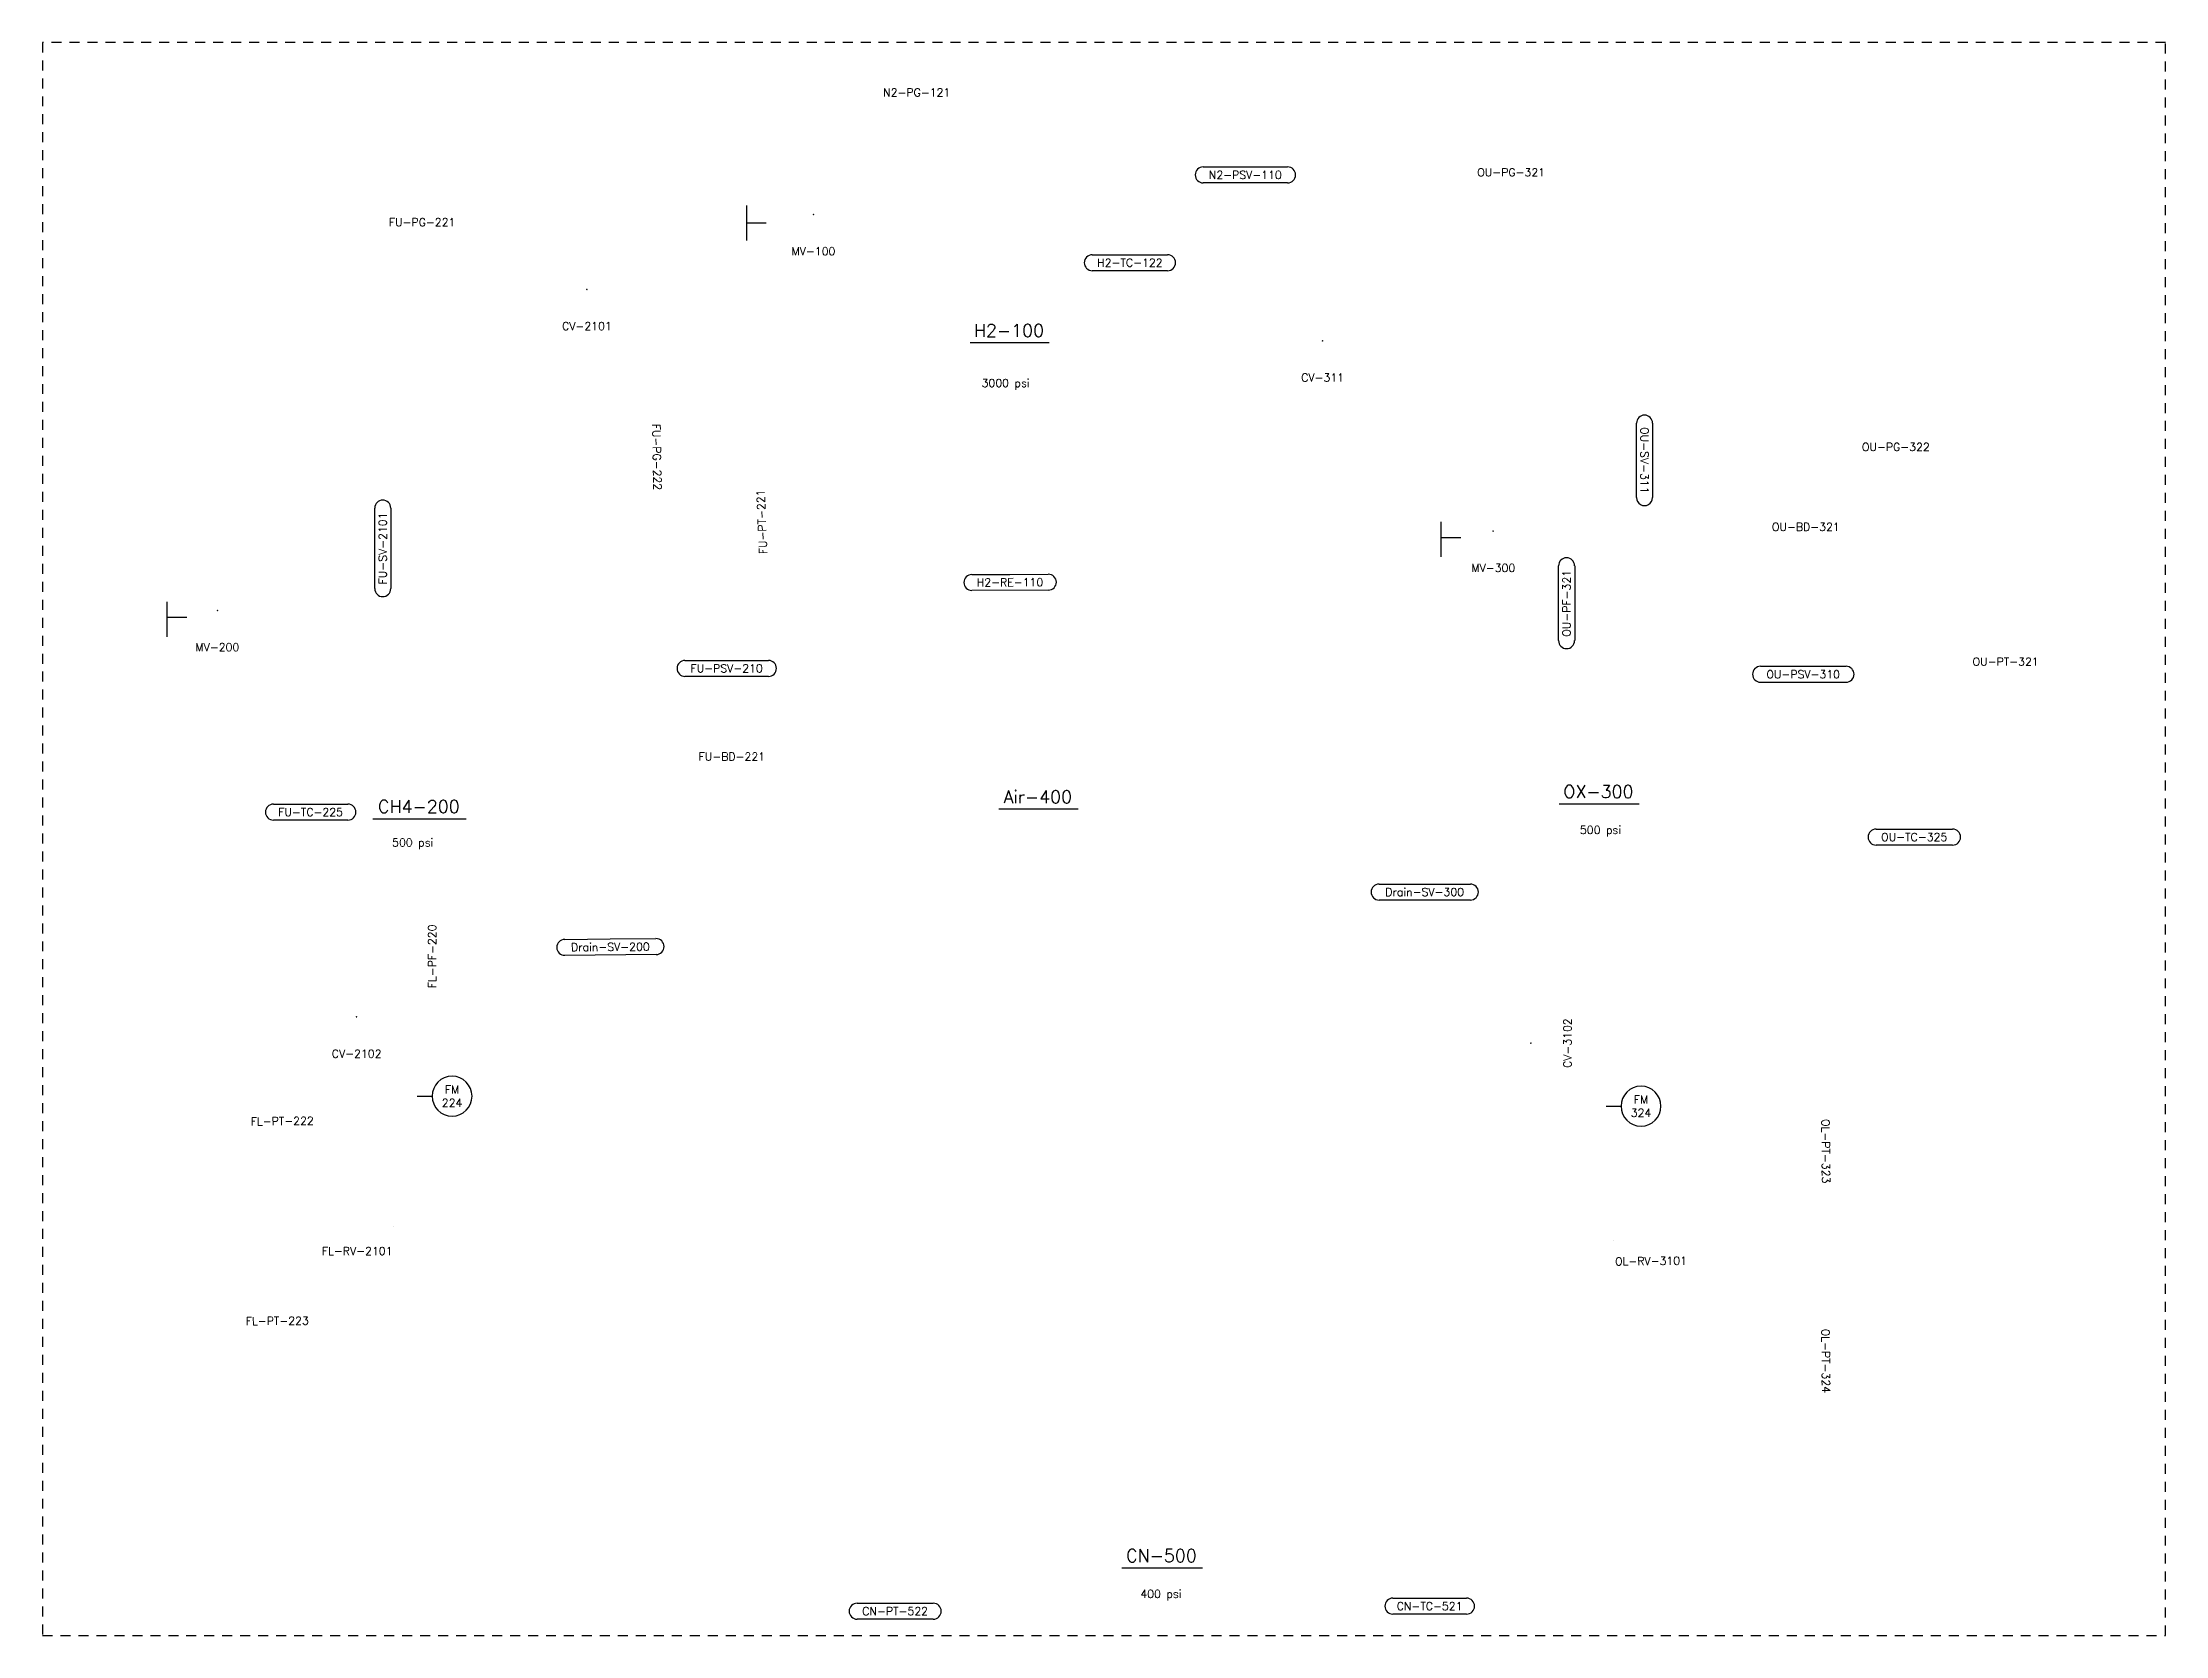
# Model space of a CAD drawing. Header units: inches. Extents: x 0 to 26.6, y 0 to 19.9.
import ezdxf
from ezdxf.enums import TextEntityAlignment as Align

# ---------------------------------------------------------------- set-up
doc = ezdxf.new("R2010")
doc.units = ezdxf.units.IN
doc.header["$MEASUREMENT"] = 0
doc.linetypes.add('HIDDEN2', pattern=[0.1875, 0.125, -0.0625])
for name, color, linetype in [('Instrument', 5, 'Continuous'), ('Instrument Line', 5, 'Continuous'), ('Text', 7, 'Continuous')]:
    doc.layers.add(name, color=color, linetype=linetype)
doc.layers.add('no plot', color=41, linetype='HIDDEN2', plot=False)
doc.styles.get("Standard").update_dxf_attribs({"font": 'romans.shx', "height": 0.1})
doc.dimstyles.get("Standard").update_dxf_attribs({"dimtxt": 0.18, "dimasz": 0.18, "dimexe": 0.18, "dimexo": 0.0625, "dimgap": 0.09, "dimtad": 0, "dimtih": 1, "dimtoh": 1, "dimdec": 4, "dimzin": 0, "dimdsep": 46, "dimtxsty": 'Standard', "dimcen": 0.09, "dimadec": 0, "dimazin": 0, "dimtfac": 1, "dimtdec": 4, "dimtofl": 0, "dimtmove": 0, "dimatfit": 3, "dimfxl": 1, "dimtolj": 1, "dimtzin": 0, "dimarcsym": 0})

# ---------------------------------------------------------------- blocks, each defined once
blk = doc.blocks.new('*U73')
at = {"color": 0, "linetype": 'ByBlock', "lineweight": -3}
blk.add_line((-0.487, -0.152), (0.504, -0.152), dxfattribs=at)
at = {"color": 0, "linetype": 'ByBlock', "lineweight": -2}
blk.add_attdef('#(Equipment.Tag)', text='', height=0.16, dxfattribs=at).set_placement((0, 0), align=Align.MIDDLE)
blk = doc.blocks.new('*U74')
at = {"color": 0, "linetype": 'ByBlock', "lineweight": -3}
blk.add_line((-0.577, -0.152), (0.594, -0.152), dxfattribs=at)
at = {"color": 0, "linetype": 'ByBlock', "lineweight": -2}
blk.add_attdef('#(Equipment.Tag)', text='', height=0.16, dxfattribs=at).set_placement((0, 0), align=Align.MIDDLE)
blk = doc.blocks.new('*U75')
at = {"color": 0, "linetype": 'ByBlock', "lineweight": -3}
blk.add_line((-0.491, -0.152), (0.508, -0.152), dxfattribs=at)
at = {"color": 0, "linetype": 'ByBlock', "lineweight": -2}
blk.add_attdef('#(Equipment.Tag)', text='', height=0.16, dxfattribs=at).set_placement((0, 0), align=Align.MIDDLE)
blk = doc.blocks.new('*U76')
at = {"color": 0, "linetype": 'ByBlock', "lineweight": -2}
for p, q in [((-0.541, 0.093), (-0.021, 0.093)), ((-0.021, 0.093), (0.503, 0.093)), ((0.503, -0.108), (-0.541, -0.108))]:
    blk.add_line(p, q, dxfattribs=at)
for centre, start, end in [((-0.541, -0.007), 90, 270), ((0.503, -0.007), 270, 90)]:
    blk.add_arc(centre, 0.1, start, end, dxfattribs=at)
blk.add_attdef('#(TargetObject.Tag)', text='', height=0.1, dxfattribs=at).set_placement((-0.02, -0.057), align=Align.CENTER)
blk = doc.blocks.new('*U77')
at = {"color": 0, "linetype": 'ByBlock', "lineweight": -2}
for p, q in [((-0.554, 0.093), (-0.021, 0.093)), ((-0.021, 0.093), (0.516, 0.093)), ((0.516, -0.108), (-0.554, -0.108))]:
    blk.add_line(p, q, dxfattribs=at)
for centre, start, end in [((-0.554, -0.007), 90, 270), ((0.516, -0.007), 270, 90)]:
    blk.add_arc(centre, 0.1, start, end, dxfattribs=at)
blk.add_attdef('#(TargetObject.Tag)', text='', height=0.1, dxfattribs=at).set_placement((-0.02, -0.057), align=Align.CENTER)
blk = doc.blocks.new('*U78')
at = {"color": 0, "linetype": 'ByBlock', "lineweight": -2}
for p, q in [((-0.546, 0.093), (-0.021, 0.093)), ((-0.021, 0.093), (0.509, 0.093)), ((0.509, -0.108), (-0.546, -0.108))]:
    blk.add_line(p, q, dxfattribs=at)
for centre, start, end in [((-0.546, -0.007), 90, 270), ((0.509, -0.007), 270, 90)]:
    blk.add_arc(centre, 0.1, start, end, dxfattribs=at)
blk.add_attdef('#(TargetObject.Tag)', text='', height=0.1, dxfattribs=at).set_placement((-0.02, -0.057), align=Align.CENTER)
blk = doc.blocks.new('*U87')
at = {"color": 0, "linetype": 'ByBlock', "lineweight": -2}
for p, q in [((-0.487, 0.093), (-0.021, 0.093)), ((-0.021, 0.093), (0.45, 0.093)), ((0.45, -0.108), (-0.487, -0.108))]:
    blk.add_line(p, q, dxfattribs=at)
for centre, start, end in [((-0.487, -0.007), 90, 270), ((0.45, -0.007), 270, 90)]:
    blk.add_arc(centre, 0.1, start, end, dxfattribs=at)
blk.add_attdef('#(TargetObject.Tag)', text='', height=0.1, dxfattribs=at).set_placement((-0.02, -0.057), align=Align.CENTER)
blk = doc.blocks.new('*U80')
at = {"color": 0, "linetype": 'ByBlock', "lineweight": -3}
blk.add_line((-0.496, -0.152), (0.512, -0.152), dxfattribs=at)
at = {"color": 0, "linetype": 'ByBlock', "lineweight": -2}
blk.add_attdef('#(Equipment.Tag)', text='', height=0.16, dxfattribs=at).set_placement((0, 0), align=Align.MIDDLE)
blk = doc.blocks.new('Valve Label_block')
at = {"color": 0, "linetype": 'ByBlock', "lineweight": -2}
blk.add_attdef('#(TargetObject.Size)', text='', height=0.1, dxfattribs=at).set_placement((0, 0.1875), align=Align.BOTTOM_CENTER)
blk.add_attdef('#(TargetObject.Tag)', text='', height=0.1, dxfattribs=at).set_placement((0, -0.1875), align=Align.TOP_CENTER)
blk = doc.blocks.new('*U81')
at = {"color": 0, "linetype": 'ByBlock', "lineweight": -2}
for p, q in [((-0.523, 0.093), (-0.021, 0.093)), ((-0.021, 0.093), (0.485, 0.093)), ((0.485, -0.108), (-0.523, -0.108))]:
    blk.add_line(p, q, dxfattribs=at)
for centre, start, end in [((-0.523, -0.007), 90, 270), ((0.485, -0.007), 270, 90)]:
    blk.add_arc(centre, 0.1, start, end, dxfattribs=at)
blk.add_attdef('#(TargetObject.Tag)', text='', height=0.1, dxfattribs=at).set_placement((-0.02, -0.057), align=Align.CENTER)
blk = doc.blocks.new('*U82')
at = {"color": 0, "linetype": 'ByBlock', "lineweight": -2}
for p, q in [((-0.59, 0.093), (-0.021, 0.093)), ((-0.021, 0.093), (0.552, 0.093)), ((0.552, -0.108), (-0.59, -0.108))]:
    blk.add_line(p, q, dxfattribs=at)
for centre, start, end in [((-0.59, -0.007), 90, 270), ((0.552, -0.007), 270, 90)]:
    blk.add_arc(centre, 0.1, start, end, dxfattribs=at)
blk.add_attdef('#(TargetObject.Tag)', text='', height=0.1, dxfattribs=at).set_placement((-0.02, -0.057), align=Align.CENTER)
blk = doc.blocks.new('*U83')
at = {"color": 0, "linetype": 'ByBlock', "lineweight": -2}
for p, q in [((-0.485, 0.093), (-0.021, 0.093)), ((-0.021, 0.093), (0.447, 0.093)), ((0.447, -0.108), (-0.485, -0.108))]:
    blk.add_line(p, q, dxfattribs=at)
for centre, start, end in [((-0.485, -0.007), 90, 270), ((0.447, -0.007), 270, 90)]:
    blk.add_arc(centre, 0.1, start, end, dxfattribs=at)
blk.add_attdef('#(TargetObject.Tag)', text='', height=0.1, dxfattribs=at).set_placement((-0.02, -0.057), align=Align.CENTER)
blk = doc.blocks.new('Tag_block')
at = {"color": 0, "linetype": 'ByBlock', "lineweight": -2}
blk.add_attdef('#(TargetObject.Tag)', text='', height=0.1, dxfattribs=at).set_placement((0, 0), align=Align.MIDDLE_CENTER)
blk = doc.blocks.new('*U84')
at = {"color": 0, "linetype": 'ByBlock', "lineweight": -2}
for p, q in [((-0.497, 0.093), (-0.021, 0.093)), ((-0.021, 0.093), (0.46, 0.093)), ((0.46, -0.108), (-0.497, -0.108))]:
    blk.add_line(p, q, dxfattribs=at)
for centre, start, end in [((-0.497, -0.007), 90, 270), ((0.46, -0.007), 270, 90)]:
    blk.add_arc(centre, 0.1, start, end, dxfattribs=at)
blk.add_attdef('#(TargetObject.Tag)', text='', height=0.1, dxfattribs=at).set_placement((-0.02, -0.057), align=Align.CENTER)
blk = doc.blocks.new('*U71')
at = {"color": 0, "linetype": 'ByBlock', "lineweight": -2}
for start, end in [(0, 180), (180, 0)]:
    blk.add_arc((0, 0), 0.25, start, end, dxfattribs=at)
blk.add_wipeout([(-0.099, 0.149), (0.104, 0.151), (0.104, 0.024), (-0.1, 0.024)], dxfattribs=at)
blk.add_wipeout([(-0.177, -0.024), (0.181, -0.024), (0.181, -0.155), (-0.177, -0.155)], dxfattribs=at)
for tag, p in [('#(TargetObject.Type)', (0, 0.083)), ('#(TargetObject.LoopNumber)', (0, -0.083))]:
    blk.add_attdef(tag, text='', height=0.1, dxfattribs=at).set_placement(p, align=Align.MIDDLE_CENTER)
blk = doc.blocks.new('*U85')
at = {"color": 0, "linetype": 'ByBlock', "lineweight": -2}
for p, q in [((-0.49, 0.093), (-0.021, 0.093)), ((-0.021, 0.093), (0.452, 0.093)), ((0.452, -0.108), (-0.49, -0.108))]:
    blk.add_line(p, q, dxfattribs=at)
for centre, start, end in [((-0.49, -0.007), 90, 270), ((0.452, -0.007), 270, 90)]:
    blk.add_arc(centre, 0.1, start, end, dxfattribs=at)
blk.add_attdef('#(TargetObject.Tag)', text='', height=0.1, dxfattribs=at).set_placement((-0.02, -0.057), align=Align.CENTER)
blk = doc.blocks.new('*U79')
at = {"color": 0, "linetype": 'ByBlock', "lineweight": -2}
for p, q in [((-0.479, 0.093), (-0.021, 0.093)), ((-0.021, 0.093), (0.442, 0.093)), ((0.442, -0.108), (-0.479, -0.108))]:
    blk.add_line(p, q, dxfattribs=at)
for centre, start, end in [((-0.479, -0.007), 90, 270), ((0.442, -0.007), 270, 90)]:
    blk.add_arc(centre, 0.1, start, end, dxfattribs=at)
blk.add_attdef('#(TargetObject.Tag)', text='', height=0.1, dxfattribs=at).set_placement((-0.02, -0.057), align=Align.CENTER)
blk = doc.blocks.new('*U86')
at = {"color": 0, "linetype": 'ByBlock', "lineweight": -2}
for p, q in [((-0.495, 0.093), (-0.021, 0.093)), ((-0.021, 0.093), (0.457, 0.093)), ((0.457, -0.108), (-0.495, -0.108))]:
    blk.add_line(p, q, dxfattribs=at)
for centre, start, end in [((-0.495, -0.007), 90, 270), ((0.457, -0.007), 270, 90)]:
    blk.add_arc(centre, 0.1, start, end, dxfattribs=at)
blk.add_attdef('#(TargetObject.Tag)', text='', height=0.1, dxfattribs=at).set_placement((-0.02, -0.057), align=Align.CENTER)

msp = doc.modelspace()

# ---------------------------------------------------------------- linework, layer by layer
at = {"layer": 'Instrument Line', "color": 5}
for p, q in [((8.812, 17.458), (8.812, 17.896)), ((9.056, 17.677), (8.812, 17.677)), ((17.5, 13.5), (17.5, 13.938)), ((17.744, 13.739), (17.5, 13.739)), ((1.562, 12.5), (1.562, 12.938)), ((1.806, 12.739), (1.562, 12.739)), ((4.394, 5.124), (4.394, 5.124)), ((19.659, 4.94), (19.659, 4.94))]:
    msp.add_line(p, q, dxfattribs=at)
at = {"layer": 'no plot'}
msp.add_lwpolyline([(0, 0), (26.562, 0), (26.562, 19.938), (0, 19.938)], close=True, dxfattribs=at)

# ---------------------------------------------------------------- block references
at = {"layer": 'Instrument Line'}
for p, values in [((10.938, 19.312), {'#(TargetObject.Tag)': 'N2-PG-121'}), ((18.375, 18.312), {'#(TargetObject.Tag)': 'OU-PG-321'}), ((4.75, 17.688), {'#(TargetObject.Tag)': 'FU-PG-221'}), ((23.188, 14.875), {'#(TargetObject.Tag)': 'OU-PG-322'}), ((22.062, 13.875), {'#(TargetObject.Tag)': 'OU-BD-321'}), ((24.562, 12.188), {'#(TargetObject.Tag)': 'OU-PT-321'}), ((8.625, 11), {'#(TargetObject.Tag)': 'FU-BD-221'}), ((3.938, 4.812), {'#(TargetObject.Tag)': 'FL-RV-2101'})]:
    msp.add_blockref('Tag_block', p, dxfattribs=at).add_auto_attribs(values)
for p, rotation, values in [((7.688, 14.75), 271.2154282504457, {'#(TargetObject.Tag)': 'FU-PG-222'}), ((9, 13.938), 92.60142677822995, {'#(TargetObject.Tag)': 'FU-PT-221'}), ((4.875, 8.5), 90, {'#(TargetObject.Tag)': 'FL-PF-220'}), ((3, 6.438), 0.6463450232637699, {'#(TargetObject.Tag)': 'FL-PT-222'}), ((22.312, 6.062), 270.5096821346076, {'#(TargetObject.Tag)': 'OL-PT-323'}), ((20.125, 4.687), 0.5959227255538404, {'#(TargetObject.Tag)': 'OL-RV-3101'}), ((2.938, 3.938), 0.3957869183018624, {'#(TargetObject.Tag)': 'FL-PT-223'}), ((22.312, 3.438), 270.5161642297648, {'#(TargetObject.Tag)': 'OL-PT-324'})]:
    msp.add_blockref('Tag_block', p, dxfattribs=dict(at, rotation=rotation)).add_auto_attribs(values)
at = {"layer": 'Text'}
for name, p, values in [('*U78', (15.069, 18.287), {'#(TargetObject.Tag)': 'N2-PSV-110'}), ('Valve Label_block', (9.646, 17.562), {'#(TargetObject.Size)': '.', '#(TargetObject.Tag)': 'MV-100'}), ('*U85', (13.625, 17.188), {'#(TargetObject.Tag)': 'H2-TC-122'}), ('Valve Label_block', (6.812, 16.625), {'#(TargetObject.Size)': '.', '#(TargetObject.Tag)': 'CV-2101'}), ('*U73', (12.092, 16.333), {'#(Equipment.Tag)': 'H2-100'}), ('Valve Label_block', (16.017, 15.981), {'#(TargetObject.Size)': '.', '#(TargetObject.Tag)': 'CV-311'}), ('Valve Label_block', (18.152, 13.599), {'#(TargetObject.Size)': '.', '#(TargetObject.Tag)': 'MV-300'}), ('Valve Label_block', (2.188, 12.607), {'#(TargetObject.Size)': '.', '#(TargetObject.Tag)': 'MV-200'}), ('*U76', (8.58, 12.111), {'#(TargetObject.Tag)': 'FU-PSV-210'}), ('*U77', (22.049, 12.037), {'#(TargetObject.Tag)': 'OU-PSV-310'}), ('*U75', (19.467, 10.562), {'#(Equipment.Tag)': 'OX-300'}), ('*U83', (3.375, 10.312), {'#(TargetObject.Tag)': 'FU-TC-225'}), ('*U74', (4.709, 10.375), {'#(Equipment.Tag)': 'CH4-200'}), ('*U73', (12.453, 10.5), {'#(Equipment.Tag)': 'Air-400'}), ('*U84', (23.438, 10), {'#(TargetObject.Tag)': 'OU-TC-325'}), ('*U82', (17.313, 9.312), {'#(TargetObject.Tag)': 'Drain-SV-300'}), ('Valve Label_block', (3.931, 7.519), {'#(TargetObject.Size)': '.', '#(TargetObject.Tag)': 'CV-2102'}), ('*U80', (14, 1), {'#(Equipment.Tag)': 'CN-500'}), ('*U86', (10.688, 0.312), {'#(TargetObject.Tag)': 'CN-PT-522'}), ('*U79', (17.375, 0.375), {'#(TargetObject.Tag)': 'CN-TC-521'})]:
    msp.add_blockref(name, p, dxfattribs=at).add_auto_attribs(values)
for name, p, rotation, values in [('*U83', (20.051, 14.688), 270, {'#(TargetObject.Tag)': 'OU-SV-311'}), ('*U81', (4.25, 13.625), 90, {'#(TargetObject.Tag)': 'FU-SV-2101'}), ('*U84', (12.125, 13.188), 0.2439648562556711, {'#(TargetObject.Tag)': 'H2-RE-110'}), ('*U87', (19.062, 12.938), 90.00000000000001, {'#(TargetObject.Tag)': 'OU-PF-321'}), ('*U82', (7.125, 8.625), 0.4947067525254856, {'#(TargetObject.Tag)': 'Drain-SV-200'}), ('Valve Label_block', (18.842, 7.414), 90, {'#(TargetObject.Size)': '.', '#(TargetObject.Tag)': 'CV-3102'})]:
    msp.add_blockref(name, p, dxfattribs=dict(at, rotation=rotation)).add_auto_attribs(values)

# ---------------------------------------------------------------- texts
at = {"layer": 'Instrument Line', "color": 5}
for s, p in [('3000 psi', (11.75, 15.625)), ('500 psi', (19.236, 10.033)), ('500 psi', (4.375, 9.875)), ('400 psi', (13.736, 0.471))]:
    msp.add_text(s, height=0.1, dxfattribs=at).set_placement(p)

# ---------------------------------------------------------------- next in the draw order: block references
at = {"layer": 'Instrument', "linetype": 'ByBlock'}
for p, values in [((5.125, 6.75), {'#(TargetObject.Type)': 'FM', '#(TargetObject.LoopNumber)': '224'}), ((20, 6.625), {'#(TargetObject.Type)': 'FM', '#(TargetObject.LoopNumber)': '324'})]:
    msp.add_blockref('*U71', p, dxfattribs=at).add_auto_attribs(values)

# ---------------------------------------------------------------- next in the draw order: leaders
at = {"layer": 'Instrument', "linetype": 'ByBlock', "has_arrowhead": 0}
for points in [[(4.687, 6.75), (4.875, 6.75)], [(19.562, 6.625), (19.75, 6.625)]]:
    msp.add_leader(points, dimstyle='Standard', dxfattribs=at)

doc.saveas('drawing.dxf')
